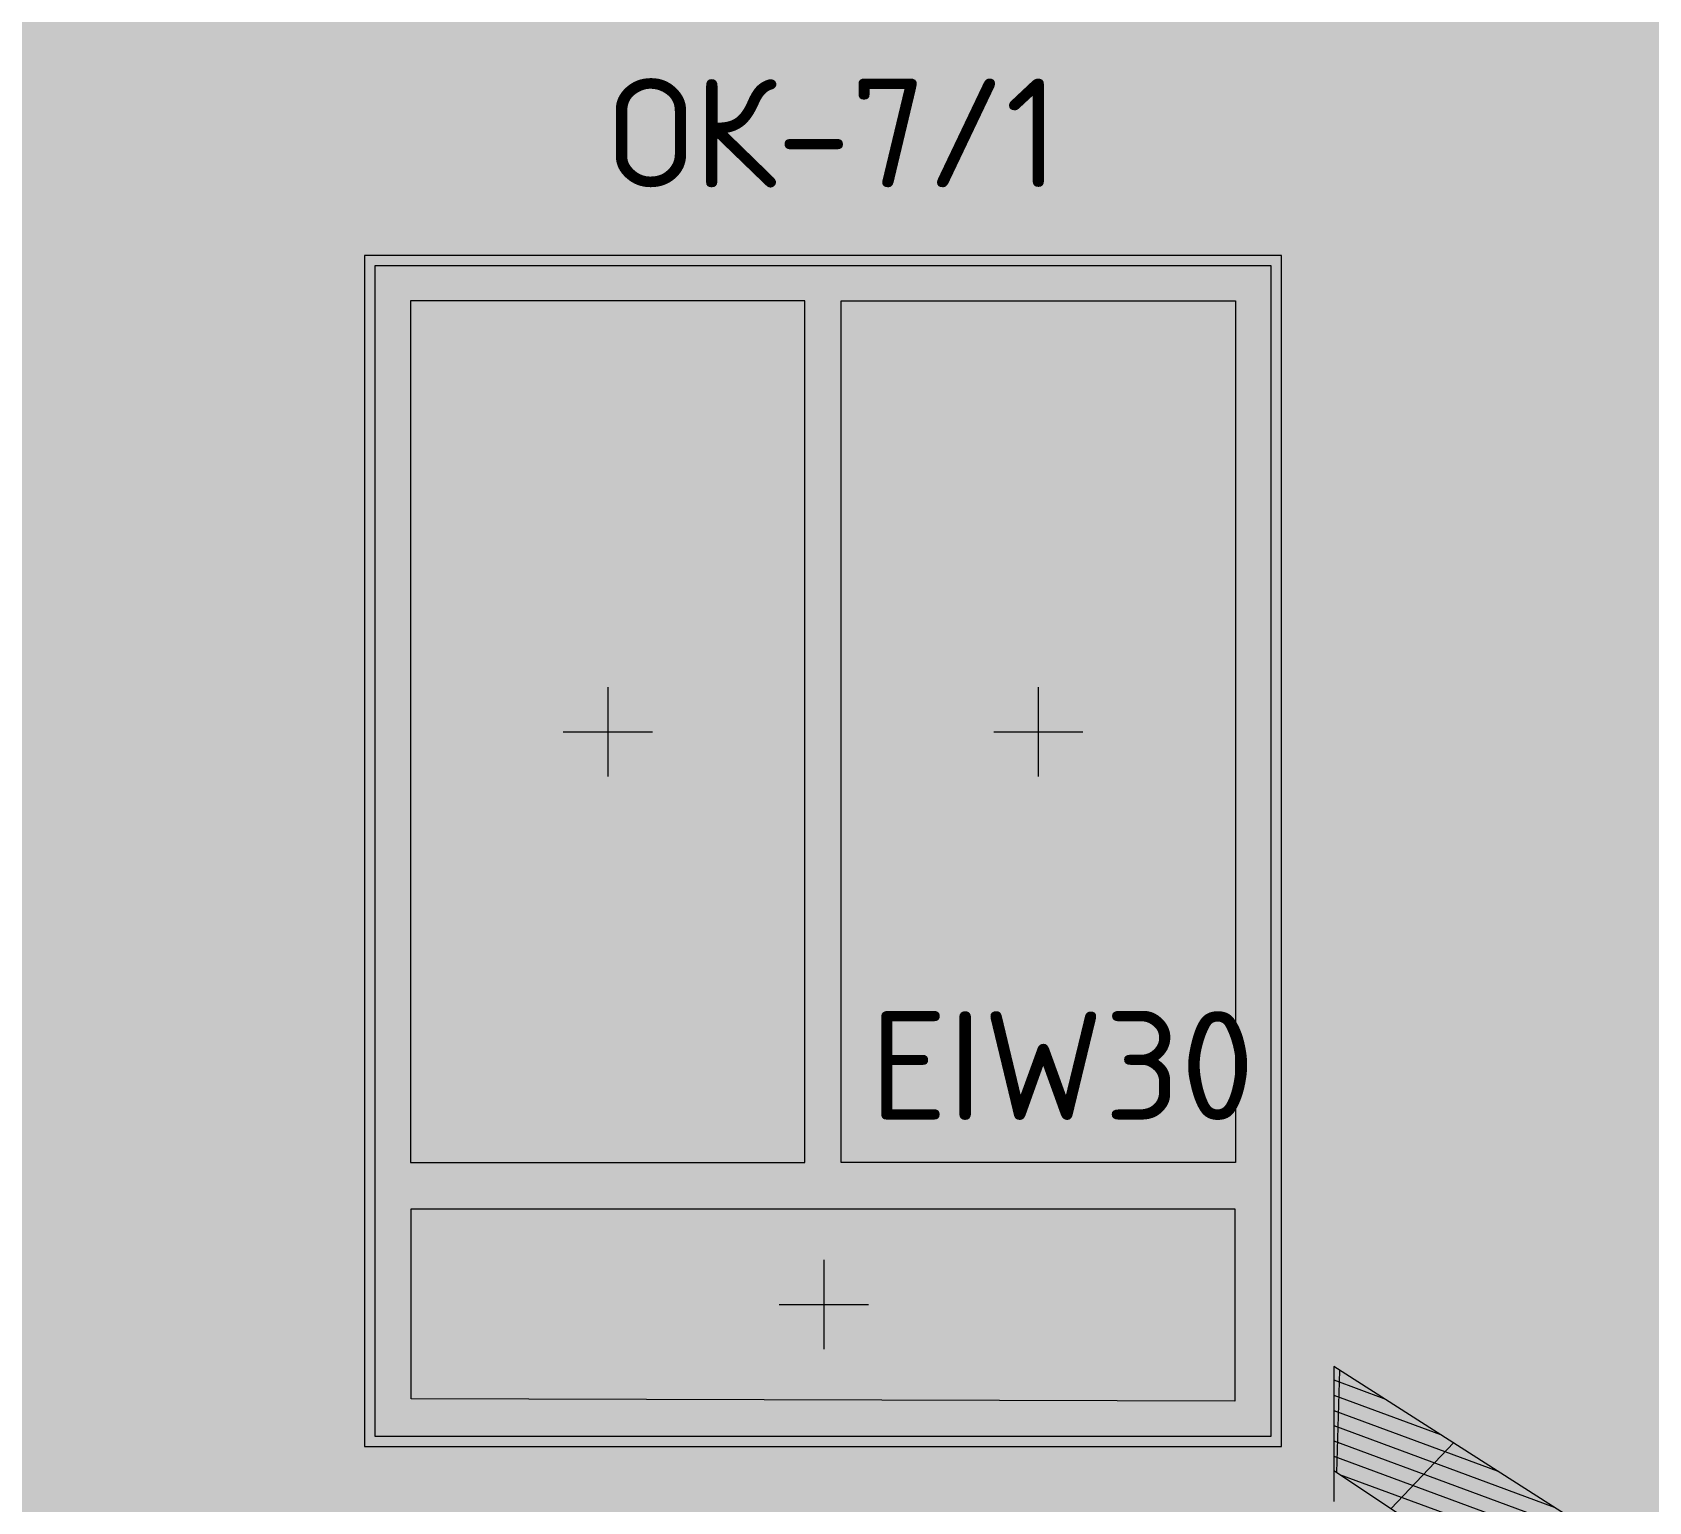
# Model space of a CAD drawing. Header units: millimetres. Extents: x -136099598 to 9192475, y 0 to 779331.
# Drawn here: x 286441 to 289564, y 289297 to 292135 of the extents above; entities that cross this region are included whole.
import ezdxf
from ezdxf import colors
from ezdxf.entities.mleader import LeaderData, LeaderLine
from ezdxf.math import Vec2, Vec3

# ---------------------------------------------------------------- set-up
doc = ezdxf.new("R2010")
doc.units = ezdxf.units.MM
doc.header["$MEASUREMENT"] = 0
doc.layers.get('0').update_dxf_attribs({"color": 250, "lineweight": 9})
for name, color, linetype, lineweight, true_color in [('!_Окно_00_Штрих_Стекло', 7, 'Continuous', 0, 0x737373), ('RAL 7016', 7, 'Continuous', 0, 0x383e42), ('RAL 90 10', 7, 'Continuous', 0, 0xf1ece1)]:
    doc.layers.add(name, color=color, linetype=linetype, lineweight=lineweight, true_color=true_color)
doc.layers.add('PDF _PDF _0', color=7, linetype='Continuous')
doc.layers.add('PDF _Текст', color=7, linetype='Continuous')
doc.layers.add('АР-Выноски', color=5, linetype='Continuous', lineweight=5)
doc.styles.add('ICOCPEUR', font='isocpeur.ttf')
doc.styles.add('PDF ISOCPEUR', font='isocpeur.ttf')

# ---------------------------------------------------------------- blocks, each defined once
blk = doc.blocks.new('A$C5a98df8e')
at = {"layer": '!_Окно_00_Штрих_Стекло'}
h = blk.add_hatch(color=256, dxfattribs=at)
h.dxf.hatch_style = 1
h.set_gradient(color1=(70, 92, 124), color2=(219, 225, 235), name='CURVED')
h.paths.add_polyline_path([(88.91418560035527, 2212.762696000049), (851.5019628528389, 2212.762696000049), (850.069840348151, 548.4238148743752), (88.91418560035527, 548.4238148743752)])
h.paths.add_polyline_path([(1682.596321599558, 2213.016047161887), (920.7246055994183, 2212.25599367643), (920.7246055994183, 548.4238148743752), (1682.596321599558, 548.1704637125367)])
h.paths.add_polyline_path([(90.21357978926972, 460.4536994000664), (1681.724086994829, 458.4429726001108), (1681.297797929728, 88.99584011064144), (89.787290724169, 91.00656691065524)])
at = {"layer": 'RAL 7016'}
h = blk.add_hatch(color=256, dxfattribs=at)
h.dxf.hatch_style = 1
h.paths.add_polyline_path([(1771.510507199913, 2300.805603200104), (0, 2300.805603200104), (0, 0), (1771.510507199913, 0)])
h.paths.add_polyline_path([(921.5300965237257, 2212.436738650664), (1683.401812523865, 2212.762696000049), (1681.790830675251, 548.4238148743752), (919.9191146751109, 548.0978575249319)], flags=16)
h.paths.add_polyline_path([(850.7698286901577, 2212.762696000049), (850.8019745108322, 548.4238148743752), (88.92222205552389, 548.4238148743752), (88.90614914518665, 2212.762696000049)], flags=16)
h.paths.add_polyline_path([(1681.488852884882, 459.0529605355696), (1681.533040607406, 89.60449706553482), (90.02252911942196, 91.00529966503382), (89.97834139686893, 460.4537631350686)], flags=16)
at = {"layer": 'PDF _PDF _0', "lineweight": 0}
for p, q in [((469.8500436004251, 1466.819009386469), (469.8500436004251, 1294.367501487955)), ((1301.660463599488, 1466.819009386469), (1301.660463599488, 1294.367501487955)), ((383.6242896511394, 1380.593255437212), (556.0757975497108, 1380.593255437212)), ((1215.434709650202, 1380.593255437212), (1387.886217548774, 1380.593255437212)), ((887.1993261270982, 360.9481652230606), (887.1993261270982, 188.4966573245474)), ((800.9735721778125, 274.722411273804), (973.4250800763839, 274.722411273804))]:
    blk.add_line(p, q, dxfattribs=at)
for points in [[(0, 0), (1771.510507199913, 0), (1771.510507199913, 2300.805603200104), (0, 2300.805603200104)], [(20, 20), (1751.510507199913, 20), (1751.510507199913, 2280.805603200104), (20, 2280.805603200104)], [(88.91418560035527, 548.4238148743752), (850.785901600495, 548.4238148743752), (850.785901600495, 2212.762696000049), (88.91418560035527, 2212.762696000049)], [(1682.596321599558, 548.4238148743752), (920.7246055994183, 548.4238148743752), (920.7246055994183, 2212.762696000049), (1682.596321599558, 2212.762696000049)], [(1681.509636683622, 87.9892731999862), (90.00087051629089, 92.0107268000138), (90, 459.4483360000886), (1681.512248232495, 459.4483360000886)]]:
    blk.add_lwpolyline(points, close=True, dxfattribs=at)
at = {"layer": 'PDF _Текст', "lineweight": 0, "insert": (471.1862264169322, 2431.779848890612), "char_height": 209.9930287715913, "attachment_point": 7, "style": 'PDF ISOCPEUR'}
blk.add_mtext('ОК-7/1', dxfattribs=at)
at = {"layer": 'PDF _Текст', "color": 1, "lineweight": 0, "insert": (975.7029518136042, 630.9283493522671), "char_height": 209.9930287715913, "attachment_point": 7, "style": 'PDF ISOCPEUR'}
blk.add_mtext('EIW30', dxfattribs=at)
blk = doc.blocks.new('A$Cb8e38fcb')
at = {"layer": 'RAL 7016', "ltscale": 100, "true_color": 0x000000, "transparency": 33554687}
h = blk.add_hatch(dxfattribs=at)
h.set_pattern_fill('ANSI32', color=18, scale=400, angle=45)
h.set_pattern_definition([(90, (8363980004.466334, 936046726.9535873), (-150, 0), []), (90, (8363980054.466334, 936046776.9535872), (-150, 0), [])])
h.paths.add_polyline_path([(7656.157055185642, -851.9303234294057), (3369.790620276122, -850.3401224056142), (1872.548143799009, 104.6782266867231), (1872.548143799009, -96.18760995328194), (3309.375156414637, -1050.117602281331), (7656.158668842982, -1050.14598053426)])
at = {"color": 18, "ltscale": 150, "true_color": 0x000000}
for p, q in [((3369.790620276122, -850.3401224056142), (1872.548143799009, 104.6782266867813)), ((1872.548143799009, 104.6782266867231), (1872.548143799009, -156.3510923179565)), ((1872.548143799009, -96.18760995328194), (3309.414658364549, -1050.144037102698))]:
    blk.add_line(p, q, dxfattribs=at)

msp = doc.modelspace()

# ---------------------------------------------------------------- hatches: boundary and pattern name
at = {"layer": 'RAL 90 10', "ltscale": 100, "transparency": 33554687}
h = msp.add_hatch(color=256, dxfattribs=at)
h.dxf.hatch_style = 1
h.paths.add_polyline_path([(309798.0111172738, 308453.5735429992), (274563.0000008238, 308453.5735429992), (274563.0000008238, 288553.5735429992), (284512.997747926, 288553.5735429992), (284555.819754045, 288553.5735429992), (308948.2350264658, 288553.5518880134), (308948.5453235114, 293010.0110808131), (309798.1819707839, 293011.8767920709)])

# ---------------------------------------------------------------- block references
at = {"color": 18, "ltscale": 150, "true_color": 0x000000}
for name, p in [('A$C5a98df8e', (287083.1874950685, 289403.5518880134)), ('A$Cb8e38fcb', (287083.1874950685, 289453.5518880134))]:
    msp.add_blockref(name, p, dxfattribs=at)

# ---------------------------------------------------------------- leaders
at = {"layer": 'АР-Выноски'}
ml = msp.add_multileader_mtext('Standard', dxfattribs=at)
ml.set_content('Устройство покрытия из профнастила окрашенного в цвет цоколя асфальт матовый), на металлическом каркасе. Примыкание к фасаду предусмотреть через отлив из оцинкованной стали с окраской по RAL 7016.', color=256, style='ICOCPEUR')
ml.set_leader_properties()
ml.build(insert=Vec2(0, 0))
ml.multileader.update_dxf_attribs({"text_left_attachment_type": 6, "text_right_attachment_type": 6, "dogleg_length": 100, "arrow_head_size": 250})
ctx = ml.context
ctx.base_point, ctx.char_height, ctx.arrow_head_size, ctx.landing_gap_size, ctx.plane_origin = Vec3(287350.6317911595, 282711.3947767615), 250, 250, 25, Vec3(287885.2145431504, 290608.3290798909)
ctx.left_attachment, ctx.right_attachment = 6, 6
notes = []
notes.append((ctx, [(1, (1, 1, 0), (287250.6317911595, 282711.3947767615), (1, 0), 100, [(0, [(283628.7552535997, 290806.3942760474)], 0, [])])]))
ctx.mtext.insert, ctx.mtext.width, ctx.mtext.defined_height, ctx.mtext.flow_direction = Vec3(287375.6317911595, 283011.3947767615), 8625.304839560296, 229.9999999999868, 5
for ctx, leaders in notes:
    for number, flags, end, landing, length, lines in leaders:
        leader = LeaderData()
        leader.index, (leader.has_last_leader_line, leader.has_dogleg_vector, leader.attachment_direction) = number, flags
        leader.last_leader_point, leader.dogleg_vector, leader.dogleg_length = Vec3(end), Vec3(landing), length
        for number, points, colour, breaks in lines:
            line = LeaderLine()
            line.index, line.vertices, line.color, line.breaks = number, Vec3.list(points), colors.encode_raw_color(colour), breaks
            leader.lines.append(line)
        ctx.leaders.append(leader)

doc.saveas('drawing.dxf')
